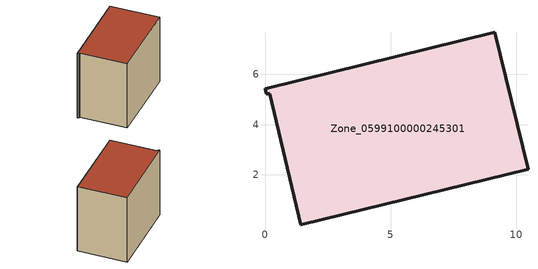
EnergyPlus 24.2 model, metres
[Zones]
Zone_0599100000245301
 floor ground (C_G): 9.14,7.67 10.47,2.22 1.43,0.03 0.18,5.24 0.05,5.23 0,5.43 z0
 wall outside (C_F): 9.14,7.67 0,5.43 0.05,5.23 0.18,5.24 1.43,0.03 10.47,2.22 9.14,7.67 z0:8.2
 roof outside (C_R): 10.47,2.22 9.14,7.67 0,5.43 0.05,5.23 0.18,5.24 1.43,0.03 z8.2
[BUILDING]
Pand.0599100000245301: North Axis=0; Terrain=City; Loads Convergence Tolerance Value=0.04; Temperature Convergence Tolerance Value=0.4; Solar Distribution=FullExterior; Maximum Number of Warmup Days=25; Minimum Number of Warmup Days=1
[Site:Location]
Rotterdam.The.Hague.AP_ZH_NLD Design_Conditions: Latitude=51.96; Longitude=4.45; Time Zone=1; Elevation=-4.5
[SITE:GROUNDTEMPERATURE:BUILDINGSURFACE]
18, 18, 18, 18, 18, 18, 18, 18, 18, 18, 18, 18
[MATERIAL] Thermal Absorptance=0.9; Solar Absorptance=0.7; Visible Absorptance=0.7
Name | Roughness | Thickness | Conductivity | Density | Specific Heat
G.TC.1975-1991 | MediumSmooth | 0.15 | 0.288461 | 540 | 1210
F.TC.1975-1991 | Rough | 0.3 | 0.230769 | 1920 | 840
R.TC.1975-1991 | MediumRough | 0.2 | 0.153846 | 1500 | 1000
[CONSTRUCTION]
C_G: G.TC.1975-1991
C_F: F.TC.1975-1991
C_R: R.TC.1975-1991
[ZONE]
Zone_0599100000245301: Type=1; Multiplier=1; Ceiling Height=Autocalculate; Volume=Autocalculate; Floor Area=autocalculate; Part of Total Floor Area=Yes
[ZONEINFILTRATION:DESIGNFLOWRATE]
Infil_Zone_0599100000245301: Zone or ZoneList or Space or SpaceList=Zone_0599100000245301; Schedule=AlwaysOn; Design Flow Rate Calculation Method=Flow/Area; Flow Rate per Floor Area=0.003; Constant Term Coefficient=1; Temperature Term Coefficient=0; Velocity Term Coefficient=0; Velocity Squared Term Coefficient=0
[HVACTEMPLATE:ZONE:IDEALLOADSAIRSYSTEM]
Zone_0599100000245301: Maximum Heating Supply Air Temperature=50; Minimum Cooling Supply Air Temperature=13; Maximum Heating Supply Air Humidity Ratio=0.0156; Minimum Cooling Supply Air Humidity Ratio=0.0077; Heating Limit=NoLimit; Cooling Limit=NoLimit; Dehumidification Control Type=ConstantSensibleHeatRatio; Cooling Sensible Heat Ratio=0.7; Dehumidification Setpoint=60; Humidification Control Type=None; Humidification Setpoint=30; Outdoor Air Method=None; Outdoor Air Flow Rate per Person=0.00944; Outdoor Air Flow Rate per Zone Floor Area=0; Outdoor Air Flow Rate per Zone=0; Demand Controlled Ventilation Type=None; Outdoor Air Economizer Type=NoEconomizer; Heat Recovery Type=None; Sensible Heat Recovery Effectiveness=0.7; Latent Heat Recovery Effectiveness=0.65
[ZONECONTROL:THERMOSTAT]
ThermostatControl_Zone_0599100000245301: Zone or ZoneList=Zone_0599100000245301; Control Type Schedule=DualSetpointControlType; Control 1=Thermostat_Zone_0599100000245301; Temperature Difference Between Cutout And Setpoint=0
[THERMOSTATSETPOINT:DUALSETPOINT]
Thermostat_Zone_0599100000245301: Heating Setpoint Temperature Schedule=HeatingSetpoint_Zone_0599100000245301; Cooling Setpoint Temperature Schedule=CoolingSetpoint_Zone_0599100000245301
[SCHEDULE:COMPACT]
HeatingSetpoint_Zone_0599100000245301: Through: 12/31, For: AllDays, Until: 24:00, 21
CoolingSetpoint_Zone_0599100000245301: Through: 12/31, For: AllDays, Until: 24:00, 24
DualSetpointControlType: Through: 12/31, For: AllDays, Until: 24:00, 4
AlwaysOn: Through: 12/31, For: AllDays, Until: 24:00, 1
